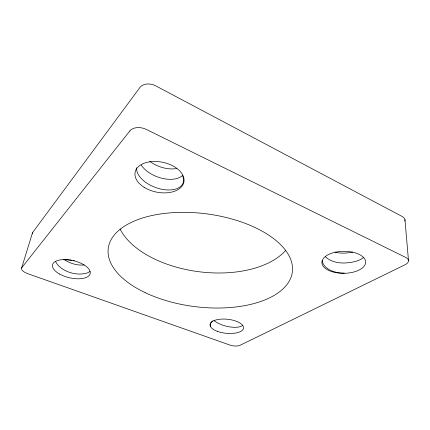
<?xml version="1.0" encoding="UTF-8"?>
<svg xmlns="http://www.w3.org/2000/svg" width="430" height="430" viewBox="0 0 430 430"><rect width="100%" height="100%" fill="white"/><g stroke="black" fill="none" stroke-linecap="round" stroke-linejoin="round"><path stroke-width="0.64" d="M21.613 267.992L32.519 232.786M404.958 219.655L408.478 260.387M32.411 233.855A8.423 4.047 15.6 0 1 32.788 232.313L139.938 87.467A11.755 8.46 16 0 1 155.66 85.817L402.351 216.596A9.965 5.396 -4.8 0 1 404.84 221.079M285.826 250.217A89.166 49.74 7.3 0 1 198.827 271.722A89.166 49.74 7.3 0 1 120.056 228.98M64.258 259.559A18.77 10.852 18.4 0 0 82.098 265.084A18.898 6.751 9.2 0 0 84.103 264.977M55.631 261.542A18.942 10.739 18.2 0 0 79.867 274.05A19.087 6.552 9 0 0 90.047 271.276M63.726 259.817A19.087 6.552 9 0 1 71.955 260.322M73.17 260.505A19.087 6.552 9 0 1 74.379 260.72M176.725 168.506A23.989 14.244 21.2 0 1 149.774 161.357M182.556 175.472A24.268 14.045 20.8 0 1 161.664 178.203A24.268 14.045 20.8 0 1 141.207 165.045M182.745 176.198A24.564 13.841 20.5 0 1 166.996 189.931A24.564 13.841 20.5 0 1 137.858 173.752A24.327 16.152 1.4 0 1 136.692 167.754M363.5 257.414A21.468 8.353 -1.1 0 1 344.102 262.999A21.355 13.502 -0.7 0 1 325.44 256.769M352.638 252.093A21.242 8.573 -1.3 0 1 343.903 253.125A21.129 13.615 -1 0 1 335.11 252.13M344.306 273.072A21.581 13.384 -0.3 0 1 322.226 260.601M242.697 325.252A16.587 6.504 14.6 0 1 229.572 326.864A16.587 6.504 14.6 0 1 214.065 320.608M210.748 326.424A16.625 7.455 -3.2 0 1 212.726 320.909M129.887 130.876L21.871 267.551A8.74 3.779 14.6 0 0 27.45 273.566L230.179 345.156A7.267 2.876 5.6 0 0 240.171 345.242L405.098 264.729A10.401 5.101 -3.3 0 0 405.78 257.468L146.399 129.452A12.384 8.159 14.5 0 0 129.887 130.876M145.152 292.637A92.805 46.752 7.3 0 0 291.916 274.404A92.805 46.752 7.3 0 0 163.846 213.506A92.805 46.752 7.3 0 0 145.152 292.637M217.709 331.471A16.861 7.057 5.9 0 0 243.563 328.042A16.861 7.057 5.9 0 0 219.101 319.329A16.861 7.057 5.9 0 0 217.709 331.471M332.325 271.781A21.887 11.003 -0.6 0 0 365.64 262.429A21.887 11.003 -0.6 0 0 333.325 252.722A21.887 11.003 -0.6 0 0 332.325 271.781M144.141 187.297A24.875 15.233 11.4 0 0 183.793 182.503A24.875 15.233 11.4 0 0 150.565 161.696A24.875 15.233 11.4 0 0 144.141 187.297M59.662 274.077A19.323 8.761 13.2 0 0 90.085 273.931A19.323 8.761 13.2 0 0 64.323 259.596A19.323 8.761 13.2 0 0 59.662 274.077"/></g></svg>
